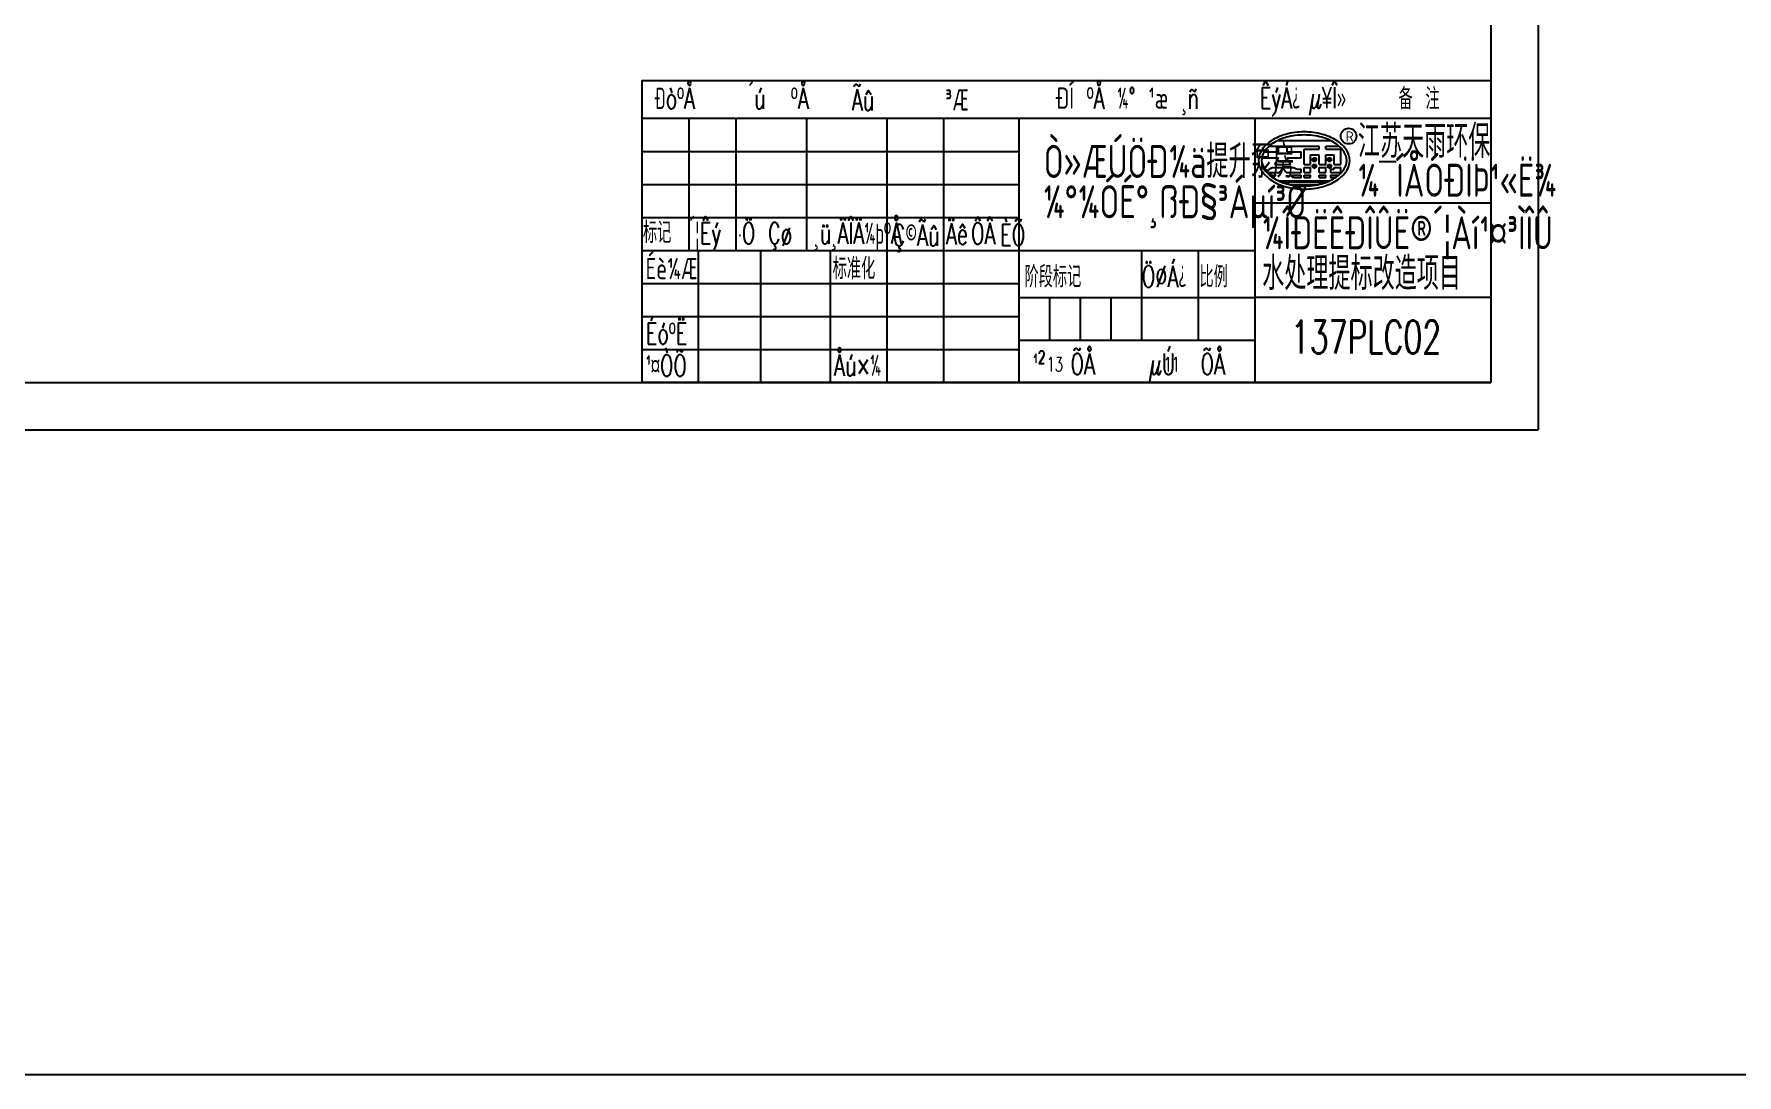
# Model space of a CAD drawing. Header units: millimetres. Extents: x 201 to 11482, y -7821 to 251.
# Drawn here: x 7766.5 to 8127.5, y -5887.8 to -5667.2 of the extents above; entities that cross this region are included whole.
import ezdxf
from ezdxf.enums import TextEntityAlignment as Align

# ---------------------------------------------------------------- set-up
doc = ezdxf.new("R2010")
doc.units = ezdxf.units.MM
doc.linetypes.add('CENTER2', pattern=[1.125, 0.75, -0.125, 0.125, -0.125])
doc.layers.add('LINE_THIN', color=2, linetype='Continuous')
doc.layers.add('TEXT', color=6, linetype='Continuous')
doc.layers.add('SECTION', color=3, linetype='CENTER2', lineweight=9)
doc.styles.add('HZ', font='txt', dxfattribs={"width": 0.67, "bigfont": 'hztxt'})
doc.styles.add('HZTXT', font='tssdeng.shx', dxfattribs={"width": 0.8, "bigfont": 'hztxt.shx'})

msp = doc.modelspace()

# ---------------------------------------------------------------- linework, layer by layer
for p, q in [((8085.351, -5331.003), (8085.351, -5751.009)), ((8085.351, -5331.003), (8085.351, -5751.009)), ((8025.351, -5741.009), (8025.351, -5685.009)), ((8030.106, -5689.742), (8041.389, -5689.742)), ((8026.779, -5693.352), (8030.333, -5693.352)), ((8027.275, -5692.148), (8030.333, -5692.148)), ((8028.303, -5690.945), (8030.333, -5690.945)), ((8030.333, -5692.148), (8030.333, -5690.945)), ((8032.138, -5690.945), (8038.936, -5690.945)), ((8032.138, -5692.148), (8032.138, -5690.945)), ((8032.138, -5692.148), (8035.146, -5692.148)), ((8032.162, -5693.663), (8032.138, -5693.352)), ((8032.138, -5693.352), (8035.146, -5693.352)), ((8035.146, -5693.352), (8035.146, -5692.148)), ((8035.747, -5691.547), (8038.936, -5691.547)), ((8035.747, -5694.817), (8035.747, -5691.547)), ((8037.131, -5692.75), (8038.936, -5692.75)), ((8037.131, -5694.817), (8037.131, -5692.75)), ((8038.936, -5691.547), (8038.936, -5690.945)), ((8038.936, -5694.817), (8038.936, -5692.75)), ((8040.32, -5690.945), (8043.191, -5690.945)), ((8040.32, -5691.547), (8040.32, -5690.945)), ((8040.32, -5691.547), (8043.509, -5691.547)), ((8040.32, -5694.817), (8040.32, -5692.75)), ((8040.32, -5692.75), (8042.125, -5692.75)), ((8042.125, -5694.817), (8042.125, -5692.75)), ((8043.509, -5694.817), (8043.509, -5691.547)), ((8027.822, -5696.471), (8030.468, -5696.471)), ((8028.427, -5697.072), (8029.792, -5697.072)), ((8028.957, -5695.419), (8033.573, -5695.419)), ((8029.524, -5694.817), (8032.95, -5694.817)), ((8032.04, -5696.471), (8035.146, -5696.471)), ((8032.76, -5697.072), (8035.146, -5697.072)), ((8034.419, -5695.758), (8035.146, -5695.758)), ((8035.146, -5696.471), (8035.146, -5695.758)), ((8035.146, -5697.563), (8035.146, -5697.072)), ((8035.747, -5694.817), (8037.131, -5694.817)), ((8035.747, -5696.471), (8035.747, -5695.419)), ((8035.747, -5695.419), (8037.131, -5695.419)), ((8035.747, -5696.471), (8037.131, -5696.471)), ((8035.747, -5697.072), (8037.131, -5697.072)), ((8035.747, -5697.563), (8035.747, -5697.072)), ((8037.131, -5696.471), (8037.131, -5695.419)), ((8037.131, -5697.563), (8037.131, -5697.072)), ((8038.936, -5694.817), (8040.32, -5694.817)), ((8038.936, -5696.471), (8038.936, -5695.419)), ((8038.936, -5695.419), (8040.32, -5695.419)), ((8038.936, -5696.471), (8040.32, -5696.471)), ((8038.936, -5697.072), (8040.32, -5697.072)), ((8038.936, -5697.563), (8038.936, -5697.072)), ((8040.32, -5696.471), (8040.32, -5695.419)), ((8040.32, -5697.563), (8040.32, -5697.072)), ((8041.374, -5695.758), (8041.374, -5696.471)), ((8041.374, -5695.758), (8042.125, -5695.758)), ((8041.374, -5696.471), (8043.673, -5696.471)), ((8041.374, -5697.072), (8043.068, -5697.072)), ((8041.374, -5697.072), (8041.374, -5697.563)), ((8042.125, -5694.817), (8043.509, -5694.817)), ((8042.125, -5695.419), (8043.509, -5695.419)), ((8042.125, -5695.758), (8042.125, -5695.419)), ((8043.509, -5696.65), (8043.509, -5695.419)), ((8030.334, -5698.275), (8041.161, -5698.275)), ((8031.049, -5698.576), (8040.446, -5698.576)), ((8033.051, -5699.118), (8038.444, -5699.118)), ((8033.853, -5697.563), (8035.146, -5697.563)), ((8035.747, -5697.563), (8037.131, -5697.563)), ((8038.936, -5697.563), (8040.32, -5697.563)), ((8041.374, -5697.563), (8042.429, -5697.563)), ((8075.351, -5703.009), (8025.351, -5703.009)), ((8075.351, -5703.009), (8025.351, -5703.009)), ((8075.351, -5723.009), (8025.351, -5723.009)), ((7491.343, -5751.009), (8085.351, -5751.009))]:
    msp.add_line(p, q)
at = {"color": 1}
for p, q in [((8075.351, -5341.004), (8075.351, -5741.009)), ((8075.351, -5341.004), (8075.351, -5741.009)), ((7516.343, -5741.009), (8075.351, -5741.009)), ((7516.343, -5741.009), (8072.351, -5741.009))]:
    msp.add_line(p, q, dxfattribs=at)
at = {"color": 0}
for p, q in [((7895.351, -5677.009), (8075.351, -5677.009)), ((7895.351, -5677.009), (8075.351, -5677.009)), ((7895.351, -5685.009), (8075.351, -5685.009)), ((7895.351, -5685.009), (8075.351, -5685.009)), ((7895.351, -5713.009), (8025.351, -5713.009)), ((7895.351, -5713.009), (8025.351, -5713.009)), ((7975.351, -5723.009), (8025.351, -5723.009)), ((7975.351, -5723.009), (8025.351, -5723.009)), ((7975.351, -5732.009), (8025.351, -5732.009)), ((7975.351, -5732.009), (8025.351, -5732.009))]:
    msp.add_line(p, q, dxfattribs=at)
at = {"linetype": 'Continuous'}
msp.add_line((8075.351, -5703.009), (8025.351, -5703.009), dxfattribs=at)
msp.add_lwpolyline([(741.178, -4154.422), (11482.36, -4154.422), (11482.36, -5887.788), (741.178, -5887.788)], close=True)
for points in [[(8045.409, -5693.953, 0.1452621), (8044.784, -5691.848, 0.1071711), (8042.624, -5689.711, 0.0774043), (8039.642, -5688.407, 0.0645214), (8035.747, -5687.902, 0.0645214), (8031.853, -5688.407, 0.0774043), (8028.871, -5689.711, 0.1071711), (8026.711, -5691.848, 0.1452621), (8026.086, -5693.953, 0.1452621), (8026.711, -5696.059, 0.1071711), (8028.871, -5698.196, 0.0774043), (8031.853, -5699.5, 0.0645214), (8035.747, -5700.005, 0.0645214), (8039.642, -5699.5, 0.0774043), (8042.624, -5698.196, 0.1071711), (8044.784, -5696.059, 0.1452621)], [(8044.772, -5693.953, 0.1452621), (8044.251, -5692.196, 0.1071711), (8042.283, -5690.248, 0.0774043), (8039.48, -5689.022, 0.0645214), (8035.747, -5688.539, 0.0645214), (8032.015, -5689.022, 0.0774043), (8029.212, -5690.248, 0.1071711), (8027.244, -5692.196, 0.1452621), (8026.723, -5693.953, 0.1452621), (8027.244, -5695.711, 0.1071711), (8029.212, -5697.659, 0.0774043), (8032.015, -5698.885, 0.0645214), (8035.747, -5699.368, 0.0645214), (8039.48, -5698.885, 0.0774043), (8042.283, -5697.659, 0.1071711), (8044.251, -5695.711, 0.1452621)]]:
    msp.add_lwpolyline(points, format="xyb", close=True)
for centre, radius in [((8045.186, -5688.786), 1.666), ((8037.917, -5693.767), 0.1), ((8037.917, -5695.169), 0.1), ((8041.124, -5693.767), 0.1), ((8041.124, -5695.169), 0.1)]:
    msp.add_circle(centre, radius)
for centre, radius, start, end in [((8025.65, -5691.736), 4.95, 321.503, 340.95126), ((8025.65, -5691.736), 4.95, 293.80566, 311.92468), ((8025.65, -5691.736), 6.755, 300.38393, 307.81943), ((8025.65, -5691.736), 6.755, 315.50262, 325.59469), ((8037.117, -5691.126), 7.372, 216.90779, 226.46812), ((8037.117, -5691.126), 5.567, 207.10998, 221.53659), ((8037.117, -5691.126), 7.372, 233.7656, 238.04867), ((8037.117, -5691.126), 5.567, 230.45944, 231.79763), ((8034.419, -5694.555), 1.203, 231.79763, 270), ((8033.853, -5696.36), 1.203, 238.04867, 270)]:
    msp.add_arc(centre, radius, start, end)
for p in [(8037.917, -5693.767), (8037.917, -5695.169), (8041.124, -5693.767), (8041.124, -5695.169)]:
    msp.add_point(p)
at = {"layer": 'LINE_THIN'}
for centre in [(8037.917, -5693.767), (8041.124, -5693.767), (8037.917, -5695.169), (8041.124, -5695.169)]:
    msp.add_circle(centre, 0.401, dxfattribs=at)
at = {"layer": 'TEXT', "color": 0}
for p, q in [((7895.351, -5677.009), (7895.351, -5741.009)), ((7895.351, -5677.009), (8075.351, -5677.009)), ((7895.351, -5677.009), (7895.351, -5741.009)), ((7895.351, -5677.009), (7895.351, -5741.009)), ((7895.351, -5685.009), (8075.351, -5685.009)), ((7905.351, -5713.009), (7905.351, -5685.009)), ((7905.351, -5713.009), (7905.351, -5685.009)), ((7905.351, -5713.009), (7905.351, -5685.009)), ((7915.351, -5713.009), (7915.351, -5685.009)), ((7915.351, -5713.009), (7915.351, -5685.009)), ((7915.351, -5713.009), (7915.351, -5685.009)), ((7930.351, -5713.009), (7930.351, -5685.009)), ((7930.351, -5713.009), (7930.351, -5685.009)), ((7930.351, -5713.009), (7930.351, -5685.009)), ((7947.351, -5741.009), (7947.351, -5685.009)), ((7947.351, -5741.009), (7947.351, -5685.009)), ((7947.351, -5741.009), (7947.351, -5685.009)), ((7959.351, -5741.009), (7959.351, -5685.009)), ((7959.351, -5741.009), (7959.351, -5685.009)), ((7959.351, -5741.009), (7959.351, -5685.009)), ((7975.351, -5741.009), (7975.351, -5685.009)), ((7975.351, -5741.009), (7975.351, -5685.009)), ((7975.351, -5741.009), (7975.351, -5685.009)), ((7895.351, -5692.009), (7975.351, -5692.009)), ((7895.351, -5692.009), (7975.351, -5692.009)), ((7895.351, -5692.009), (7975.351, -5692.009)), ((7895.351, -5699.009), (7975.351, -5699.009)), ((7895.351, -5699.009), (7975.351, -5699.009)), ((7895.351, -5699.009), (7975.351, -5699.009)), ((7895.351, -5706.009), (7975.351, -5706.009)), ((7895.351, -5706.009), (7975.351, -5706.009)), ((7895.351, -5713.009), (8025.351, -5713.009)), ((7907.351, -5741.009), (7907.351, -5713.009)), ((7907.351, -5741.009), (7907.351, -5713.009)), ((7907.351, -5741.009), (7907.351, -5713.009)), ((7920.566, -5741.144), (7920.566, -5713.009)), ((7920.566, -5741.144), (7920.566, -5713.009)), ((7920.566, -5741.144), (7920.566, -5713.009)), ((7935.351, -5741.009), (7935.351, -5713.009)), ((7935.351, -5741.009), (7935.351, -5713.009)), ((7935.351, -5741.009), (7935.351, -5713.009)), ((8001.351, -5732.009), (8001.351, -5713.009)), ((8001.351, -5732.009), (8001.351, -5713.009)), ((8001.351, -5732.009), (8001.351, -5713.009)), ((8013.351, -5732.009), (8013.351, -5713.009)), ((8013.351, -5732.009), (8013.351, -5713.009)), ((8013.351, -5732.009), (8013.351, -5713.009)), ((7895.351, -5720.009), (7975.351, -5720.009)), ((7895.351, -5720.009), (7975.351, -5720.009)), ((7895.351, -5720.009), (7975.351, -5720.009)), ((7975.351, -5723.009), (8025.351, -5723.009)), ((7981.851, -5732.009), (7981.851, -5723.009)), ((7981.851, -5732.009), (7981.851, -5723.009)), ((7981.851, -5732.009), (7981.851, -5723.009)), ((7988.351, -5732.009), (7988.351, -5723.009)), ((7988.351, -5732.009), (7988.351, -5723.009)), ((7988.351, -5732.009), (7988.351, -5723.009)), ((7994.851, -5732.009), (7994.851, -5723.009)), ((7994.851, -5732.009), (7994.851, -5723.009)), ((7994.851, -5732.009), (7994.851, -5723.009)), ((7895.351, -5727.009), (7975.351, -5727.009)), ((7895.351, -5727.009), (7975.351, -5727.009)), ((7895.351, -5727.009), (7975.351, -5727.009)), ((7975.351, -5732.009), (8025.351, -5732.009)), ((7895.351, -5734.009), (7975.351, -5734.009)), ((7895.351, -5734.009), (7975.351, -5734.009)), ((7895.351, -5734.009), (7975.351, -5734.009)), ((8075.351, -5741.009), (7895.351, -5741.009))]:
    msp.add_line(p, q, dxfattribs=at)
at = {"layer": 'TEXT'}
msp.add_line((7895.351, -5706.009), (7975.351, -5706.009), dxfattribs=at)

# ---------------------------------------------------------------- texts
at = {"layer": 'LINE_THIN', "style": 'HZTXT'}
msp.add_text('R', height=2.139, dxfattribs=at).set_placement((8044.564, -5689.93))
at = {"layer": 'SECTION', "color": 3, "style": 'HZ', "width": 0.67}
for s, height, p in [('江苏天雨环保', 6.9881, (8047.15, -5693.402)), ('Ò»ÆÚÖÐ¼ä提升泵房', 7, (7980.562, -5697.65)), ('¼¯ÍÅÓÐÏÞ¹«Ë¾', 6.98805, (8047.081, -5701.626)), ('¼¯ÍÅÓÐÏÞ¹«Ë¾', 6.98805, (8047.081, -5701.626)), ('¼°¼ÓÉ°¸ßÐ§³Áµí³Ø', 6.98805, (7980.398, -5706.191)), ('¼ÎÐËÊÐÎÛË®´¦Àí¹¤³ÌÎÛ', 6.98805, (8026.819, -5712.764)), ('¼ÎÐËÊÐÎÛË®´¦Àí¹¤³ÌÎÛ', 6.98805, (8026.819, -5712.764)), ('水处理提标改造项目', 6.9881, (8026.862, -5721.406)), ('137PLC02', 6.9881, (8032.926, -5734.868))]:
    msp.add_text(s, height=height, dxfattribs=at).set_placement(p)
at = {"layer": 'TEXT', "style": 'HZ', "width": 0.67}
for s, p in [('ÐòºÅ', (7902.328, -5683.03)), ('ÐòºÅ', (7902.328, -5683.03)), ('ÐòºÅ', (7902.328, -5683.03)), ('Ãû     ³Æ', (7952.268, -5683.364)), ('Ãû     ³Æ', (7952.268, -5683.364)), ('Ãû     ³Æ', (7952.268, -5683.364)), ('ÐÍ ºÅ ¼° ¹æ ¸ñ', (7998.269, -5682.972)), ('ÐÍ ºÅ ¼° ¹æ ¸ñ', (7998.269, -5682.972)), ('ÐÍ ºÅ ¼° ¹æ ¸ñ', (7998.269, -5682.972)), ('ÊýÁ¿', (8030.639, -5682.949)), ('ÊýÁ¿', (8030.639, -5682.949)), ('ÊýÁ¿', (8030.639, -5682.949)), ('µ¥Î»', (8040.729, -5682.888)), ('µ¥Î»', (8040.729, -5682.888)), ('µ¥Î»', (8040.729, -5682.888)), ('备 注', (8060.12, -5683.133))]:
    msp.add_text(s, height=4.5, dxfattribs=at).set_placement(p, align=Align.CENTER)
msp.add_text('´ú  ºÅ', height=4.5, dxfattribs=at).set_placement((7930.715, -5683.03), align=Align.RIGHT)
msp.add_text('´ú  ºÅ', height=4.5, dxfattribs=at).set_placement((7930.715, -5683.03), align=Align.RIGHT)
msp.add_text('´ú  ºÅ', height=4.5, dxfattribs=at).set_placement((7930.715, -5683.03), align=Align.RIGHT)
for s, p in [('标记', (7895.567, -5711.478)), ('´¦Êý', (7905.422, -5711.626)), ('´¦Êý', (7905.422, -5711.626)), ('´¦Êý', (7905.422, -5711.626)), ('·Ö Çø', (7915.734, -5711.626)), ('·Ö Çø', (7915.734, -5711.626)), ('·Ö Çø', (7915.734, -5711.626)), ('¸ü¸ÄÎÄ¼þºÅ', (7931.722, -5711.626)), ('¸ü¸ÄÎÄ¼þºÅ', (7931.722, -5711.626)), ('¸ü¸ÄÎÄ¼þºÅ', (7931.722, -5711.626)), ('Ç©Ãû', (7948.5, -5712.039)), ('Ç©Ãû', (7948.5, -5712.039)), ('Ç©Ãû', (7948.5, -5712.039)), ('Äê', (7959.807, -5711.748)), ('Äê', (7959.807, -5711.748)), ('Äê', (7959.807, -5711.748)), ('ÔÂ', (7965.133, -5711.671)), ('ÔÂ', (7965.133, -5711.671)), ('ÔÂ', (7965.133, -5711.671)), ('ÈÕ', (7971.316, -5711.979)), ('Éè¼Æ', (7896.155, -5719.119)), ('Éè¼Æ', (7896.155, -5719.119)), ('Éè¼Æ', (7896.155, -5719.119)), ('ÖØÁ¿', (8001.344, -5720.793)), ('ÖØÁ¿', (8001.344, -5720.793)), ('ÖØÁ¿', (8001.344, -5720.793)), ('阶段标记', (7976.454, -5720.845)), ('比例', (8013.554, -5720.865)), ('ÉóºË', (7896.155, -5732.855)), ('ÉóºË', (7896.155, -5732.855)), ('ÉóºË', (7896.155, -5732.855)), ('¹¤ÒÕ', (7896.155, -5739.68)), ('¹¤ÒÕ', (7896.155, -5739.68)), ('¹¤ÒÕ', (7896.155, -5739.68)), ('Åú×¼', (7936.064, -5739.609)), ('¹²  ÕÅ', (7978.235, -5739.332)), ('µÚ  ÕÅ', (8002.868, -5739.332))]:
    msp.add_text(s, height=4.5, dxfattribs=at).set_placement(p)
at = {"layer": 'TEXT', "color": 0, "style": 'HZ', "width": 0.67}
for s, height, p in [('标准化', 4.5, (7935.789, -5719.113)), ('Åú×¼', 4.5, (7936.064, -5739.609)), ('Åú×¼', 4.5, (7936.064, -5739.609)), ('13', 3, (7981.174, -5738.658)), ('11', 3, (8005.945, -5738.653))]:
    msp.add_text(s, height=height, dxfattribs=at).set_placement(p)

doc.saveas('drawing.dxf')
